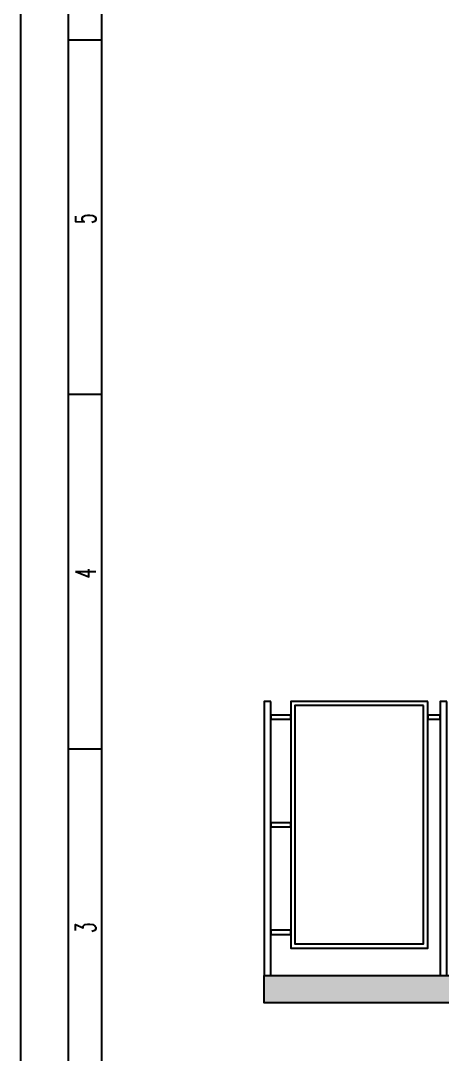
# Model space of a CAD drawing. Header units: millimetres. Extents: x 17886 to 18265, y -8727 to -7321.
# Drawn here: x 17885.7 to 17916.4, y -8158.9 to -8083.5 of the extents above; entities that cross this region are included whole.
import ezdxf

# ---------------------------------------------------------------- set-up
doc = ezdxf.new("R2010")
doc.units = ezdxf.units.MM
doc.layers.add('01-KOSTUR ORMARA', color=7, linetype='Continuous')
doc.layers.add('OO cn60', color=1, linetype='Continuous')
doc.styles.add('simboli', font='symbol.ttf', dxfattribs={"width": 0.6, "height": 2.2})

# ---------------------------------------------------------------- blocks, each defined once
blk = doc.blocks.new('Zaglavlje A4 prazno-Sue')
at = {"color": 7, "true_color": 0xffffff}
blk.add_lwpolyline([(297, 0), (0, 0), (0, 210), (297, 210)], close=True, dxfattribs=at)
at = {"layer": '01-KOSTUR ORMARA'}
for p, q in [((110.89, 201.53), (110.89, 205)), ((147.86, 201.53), (147.86, 205)), ((184.82, 201.53), (184.82, 205))]:
    blk.add_line(p, q, dxfattribs=at)
blk.add_lwpolyline([(7, 205), (292, 205), (292, 5), (7, 5)], close=True, dxfattribs=at)
blk.add_lwpolyline([(7, 201.53), (288.53, 201.53), (288.53, 5)], dxfattribs=at)
at = {"layer": 'OO cn60', "color": 0, "linetype": 'Continuous', "char_height": 2.1214, "width": 5.8258, "attachment_point": 2, "style": 'simboli'}
for s, insert in [('{\\Fsimplex|c0;3}', (92.27, 204.3)), ('{\\Fsimplex|c238;4}', (129.24, 204.3)), ('{\\Fsimplex|c238;5}', (166.2, 204.3))]:
    blk.add_mtext(s, dxfattribs=dict(at, insert=insert))

msp = doc.modelspace()

# ---------------------------------------------------------------- hatches: boundary and pattern name
h = msp.add_hatch()
h.set_pattern_fill('AR-CONC', color=4, scale=0.005)
h.set_pattern_definition([(50, (18029.7798, -370.6448), (0.910923345, -0.07969543), [0.09525, -1.04775]), (355, (18029.7798, -370.6448), (-0.17621711, 0.95528423), [0.0762, -0.83820292]), (100.451445, (18029.8557, -370.6514), (0.73470624, 0.87558876), [0.08095004, -0.89045122]), (46.1842, (18029.7798, -370.3908), (1.3553952, -0.21021164), [0.142875, -1.571625]), (96.635558, (18029.8928, -370.4083), (1.18702067, 1.23713062), [0.12142512, -1.33567804]), (351.184151, (18029.7798, -370.3908), (1.18702067, 1.23713062), [0.11429984, -1.25729866]), (21, (18029.9068, -370.4543), (0.758071956, -0.51132599), [0.09525, -1.04775]), (326, (18029.9068, -370.4543), (0.30901014, 0.92093983), [0.0762, -0.8382]), (71.451445, (18029.97, -370.4969), (1.0670821, 0.40961384), [0.08095004, -0.89044969]), (37.5, (18029.77982, -370.6448), (0.015443016, 0.422775194), [0, -0.82804, 0, -0.8509, 0, -0.841375]), (7.5, (18029.77982, -370.6448), (0.334098313, 0.500902874), [0, -0.48514, 0, -0.80899, 0, -0.320675]), (327.5, (18029.4966, -370.6448), (0.677952976, -0.02864372), [0, -0.3175, 0, -0.9906, 0, -1.31445]), (317.5, (18029.3696, -370.6448), (0.740645907, 0.127132455), [0, -0.41275, 0, -0.65786, 0, -0.93345])])
h.paths.add_polyline_path([(18003.43646, -8153.19343), (18003.43646, -8155.19343), (17903.43646, -8155.19343), (17903.43646, -8153.19343)])

# ---------------------------------------------------------------- linework, layer by layer
at = {"color": 6}
for points in [[(17903.93646, -8133.19343), (17903.43646, -8133.19343), (17903.43646, -8153.19343), (17903.93646, -8153.19343)], [(17915.38646, -8133.19343), (17905.38646, -8133.19343), (17905.38646, -8151.19343), (17915.38646, -8151.19343)], [(17916.78646, -8133.19343), (17916.28646, -8133.19343), (17916.28646, -8153.19343), (17916.78646, -8153.19343)], [(17915.08646, -8133.49343), (17905.68646, -8133.49343), (17905.68646, -8150.89343), (17915.08646, -8150.89343)], [(17903.93646, -8134.19343), (17903.93646, -8134.49343), (17905.38646, -8134.49343), (17905.38646, -8134.19343)], [(17915.38646, -8134.19343), (17915.38646, -8134.49343), (17916.28646, -8134.49343), (17916.28646, -8134.19343)], [(17903.93646, -8142.04343), (17903.93646, -8142.34343), (17905.38646, -8142.34343), (17905.38646, -8142.04343)], [(17903.93646, -8149.89343), (17903.93646, -8150.19343), (17905.38646, -8150.19343), (17905.38646, -8149.89343)]]:
    msp.add_lwpolyline(points, close=True, dxfattribs=at)
at = {"color": 4}
msp.add_lwpolyline([(18003.43646, -8155.19343), (17903.43646, -8155.19343), (17903.43646, -8153.19343), (18003.43646, -8153.19343)], close=True, dxfattribs=at)

# ---------------------------------------------------------------- block references
at = {"xscale": 0.7, "yscale": 0.7, "zscale": 0.7, "rotation": 90}
msp.add_blockref('Zaglavlje A4 prazno-Sue', (18032.67926, -8214.30304), dxfattribs=at)

doc.saveas('drawing.dxf')
